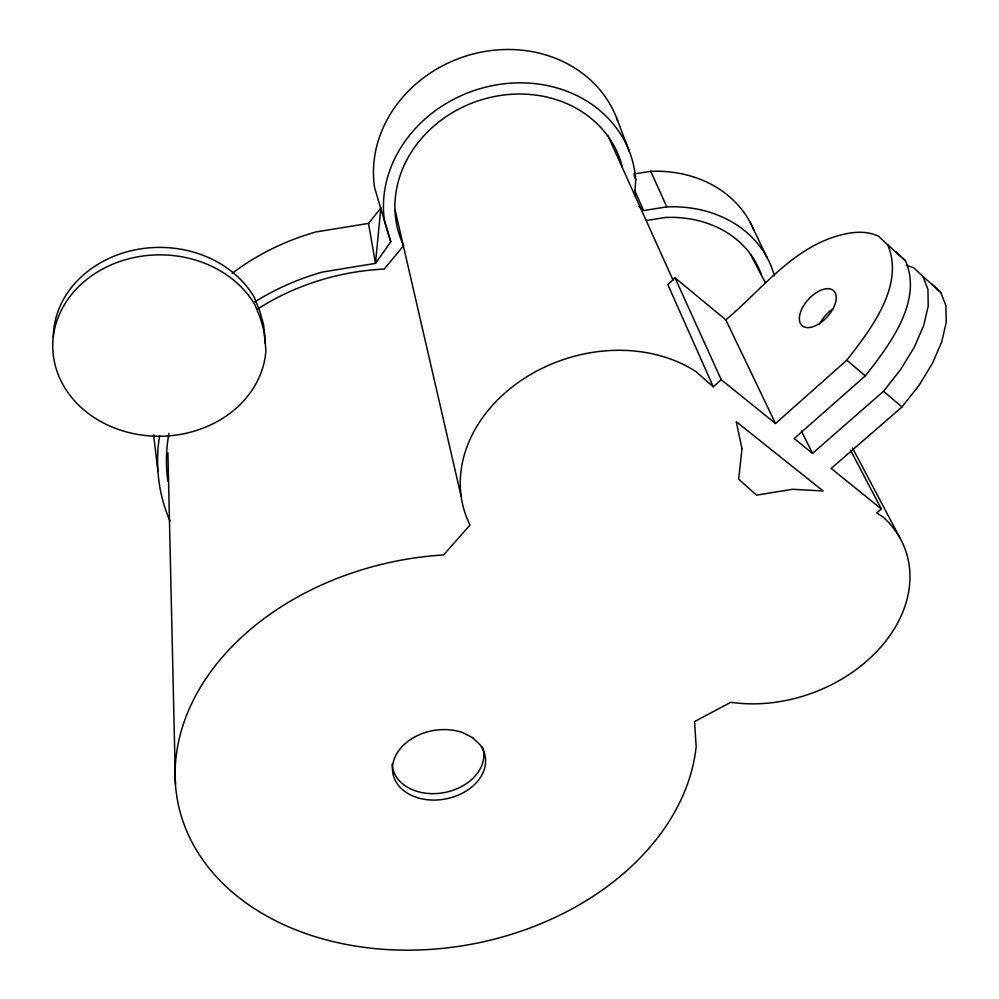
<?xml version="1.0" encoding="UTF-8"?>
<svg xmlns="http://www.w3.org/2000/svg" width="999" height="999" viewBox="0 0 999 999"><rect width="100%" height="100%" fill="white"/><g stroke="black" fill="none" stroke-linecap="round" stroke-linejoin="round"><path stroke-width="1.5" d="M634.615 196.316L635.764 179.795L634.115 175.462M617.644 120.754A126.623 112.163 -20.1 0 0 471.029 54.558A126.623 112.163 -20.1 0 0 374.613 187.762L390.796 241.833L375.474 263.386L322.352 272.065A224.463 184.765 -10.3 0 0 254.745 301.923M846.802 360.202C870.554 329.658 905.032 285.627 887.699 244.817L878.533 236.226C863.286 229.058 846.24 232.829 831.006 237.987C788.024 253.546 759.777 291.371 725.836 319.867L775.486 423.489L846.802 360.202L865.321 375.874C889.11 345.479 923.213 301.348 905.469 260.764L896.19 252.06M865.321 375.874L794.155 438.561L812.512 453.371L883.516 391.296L900.673 369.455L914.272 347.215L923.6 325.736L928.221 306.156L927.959 289.473L922.951 276.448L913.561 267.645L906.23 265.272M713.298 386.838L667.844 284.615L675.037 277.847L721.203 379.682L713.298 386.838L695.828 371.503A143.294 115.047 -17.7 0 0 521.053 380.532A143.294 115.047 -17.7 0 0 470.042 525.062L443.556 554.944A263.037 195.217 -10.7 0 0 175.374 764.822A263.037 195.217 -10.7 0 0 419.255 949.974A263.037 195.217 -10.7 0 0 696.166 746.715L694.567 721.578L730.806 702.285A136.488 102.81 -20.3 0 0 883.69 643.668A136.488 102.81 -20.3 0 0 883.141 517.082L876.747 512.899L881.38 508.966L831.168 468.431L902.022 406.955L919.08 385.277L932.567 363.137L941.77 341.733L946.253 322.178L945.866 305.469L940.721 292.382L931.218 283.491M368.519 223.401L380.831 207.979L375.474 263.386L368.519 223.401L315.871 231.968A222.527 185.489 -10.3 0 0 232.205 273.314M638.885 206.443L643.581 210.552L666.808 206.868A123.514 102.735 -22.5 0 1 774.387 275.886M646.453 220.492L665.509 217.457A111.826 93.019 -22.5 0 1 761.275 274.463M633.915 173.976L650.736 171.316A121.953 102.647 -22.9 0 1 753.97 230.407M721.203 379.682L775.486 423.489M675.037 277.847L725.836 319.867M883.516 391.296L902.022 406.955M887.699 244.817L905.469 260.764M922.951 276.448L940.721 292.382M750.324 254.158L765.559 283.042M852.584 448.101L900.449 538.886M850.474 450.099L881.38 508.966M801.423 431.019L812.512 453.371M750.124 222.253L767.145 257.717M650.736 171.316L666.808 206.868M608.066 135.964L673.051 280.12M634.74 190.609L643.581 210.552M616.57 117.87L629.233 151.124M390.796 241.833L384.565 221.616A127.997 112.225 -19.7 0 1 497.027 84.79A127.997 112.225 -19.7 0 1 635.764 179.795M395.179 210.389L461.163 496.478M153.546 434.44L157.929 471.291M265.085 343.119L263.661 325.05L259.715 310.914L254.283 297.352A106.006 90.335 -0.7 0 0 135.664 249.75A106.006 90.335 -0.7 0 0 53.284 337.125M167.919 452.759L175.449 784.252M169.98 521.128A224.463 184.765 -10.3 0 1 159.59 435.751M167.882 481.143A216.271 178.022 -10.4 0 1 168.918 433.416M257.342 309.24A216.271 178.022 -10.4 0 1 384.19 269.081L403.646 245.629A116.621 102.235 -19.7 0 1 475.536 101.761A116.621 102.235 -19.7 0 1 622.402 167.32M482.579 747.09A46.254 34.316 -10.7 0 1 444.218 792.594A46.254 34.316 -10.7 0 1 392.095 764.048M819.717 324.138A23.389 13.012 -47.7 0 1 833.104 308.629M741.982 448.613L738.686 479.158L756.543 495.167L792.457 489.285L823.139 490.984L736.263 421.69L741.982 448.613M472.602 737.674L463.274 732.879A46.941 34.753 -10.7 0 0 393.381 761.725A46.941 34.753 -10.7 0 0 445.916 798.9A46.941 34.753 -10.7 0 0 479.982 744.717L472.602 737.674M260.489 318.581L255.02 304.97A106.681 90.697 -0.8 0 0 82.243 283.229A106.681 90.697 -0.8 0 0 116.633 428.796A106.681 90.697 -0.8 0 0 265.884 350.911L264.448 332.779L260.489 318.581M817.956 324.463A23.526 12.85 -47.9 0 0 833.69 290.809A23.526 12.85 -47.9 0 0 801.747 309.203A23.526 12.85 -47.9 0 0 817.956 324.463"/></g></svg>
